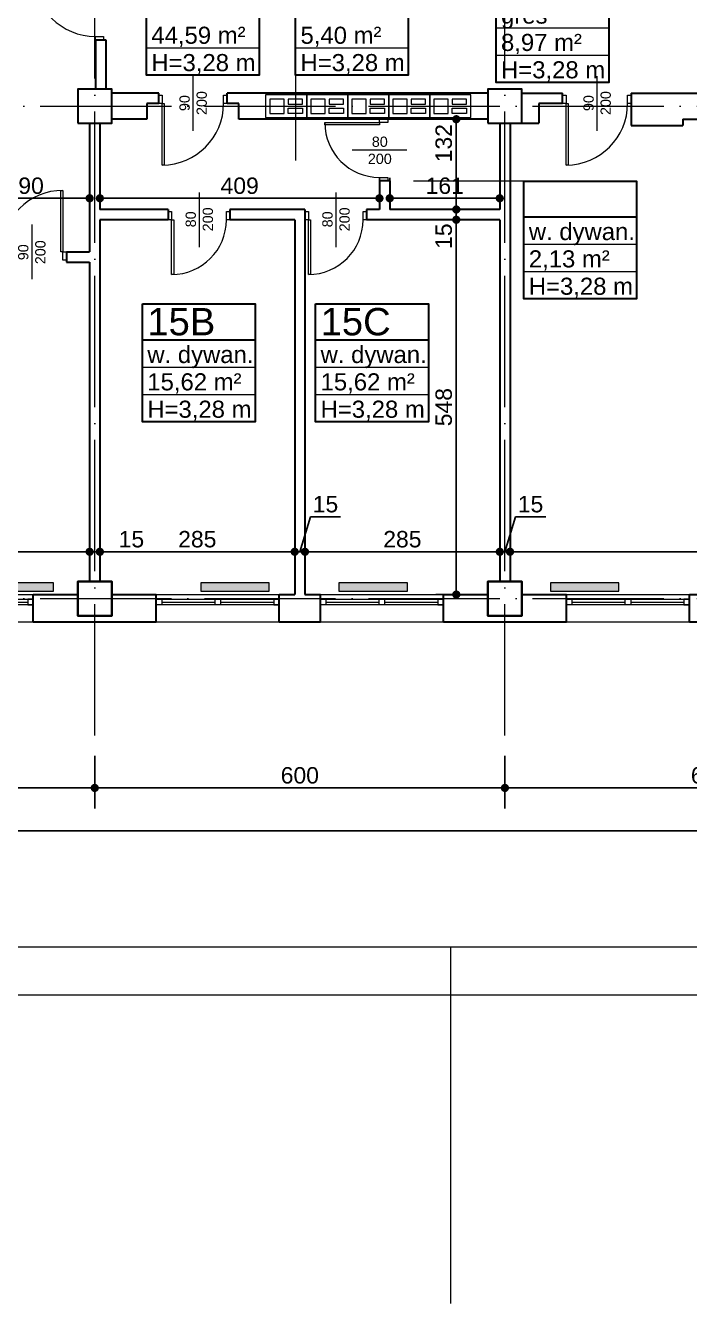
# Model space of a CAD drawing. Header units: millimetres. Extents: x 54 to 8480, y -22812 to 17434.
# Drawn here: x 2131 to 3103, y -13812 to -11943 of the extents above; entities that cross this region are included whole.
import ezdxf

# ---------------------------------------------------------------- set-up
doc = ezdxf.new("R2010")
doc.units = ezdxf.units.MM
doc.linetypes.add('ACAD_ISO04W100', pattern=[30, 24, -3, 0, -3])
doc.layers.add('grzejniki', color=104, linetype='Continuous')
doc.layers.add('TABELKI PO UWAGACH', color=5, linetype='Continuous')
for name, color, linetype, lineweight in [('osie', 132, 'ACAD_ISO04W100', 0), ('PLATFORMA', 7, 'Continuous', 0), ('STOLARKA', 97, 'Continuous', 0), ('tabelki', 151, 'Continuous', 0), ('wymiary', 150, 'Continuous', 0)]:
    doc.layers.add(name, color=color, linetype=linetype, lineweight=lineweight)
doc.styles.get("Standard").update_dxf_attribs({"font": 'arial.ttf'})
doc.dimstyles.new('ISO-25', dxfattribs={"dimtxt": 24, "dimasz": 12, "dimexe": 30, "dimexo": 30, "dimgap": 6, "dimtad": 1, "dimdec": 0, "dimtxsty": 'Standard', "dimblk": 'DOT', "dimcen": 2.5, "dimadec": 0, "dimazin": 0, "dimtfac": 1, "dimtdec": 0, "dimtmove": 0, "dimatfit": 3, "dimldrblk": 'DOT', "dimfxl": 1, "dimarcsym": 0})

# ---------------------------------------------------------------- blocks, each defined once
blk = doc.blocks.new('A$C13771EA7')
at = {"color": 132, "linetype": 'ACAD_ISO04W100', "lineweight": 0, "ltscale": 8}
for p, q in [((631, -2874), (631, 166)), ((1231, -2874), (1231, 166)), ((-169, -1954), (4311, -1954)), ((-169, -2674), (4311, -2674))]:
    blk.add_line(p, q, dxfattribs=at)
blk = doc.blocks.new('A$C2E9546C1')
at = {"layer": 'STOLARKA', "color": 7, "lineweight": 0}
for p, q in [((0, 0), (180, 0)), ((8, -29), (86, -29)), ((94, -29), (172, -29)), ((0, -40), (180, -40))]:
    blk.add_line(p, q, dxfattribs=at)
for points in [[(0, -33), (180, -33), (180, -25), (0, -25)], [(0, -33), (8, -33), (8, -25), (0, -25)], [(86, -33), (94, -33), (94, -25), (86, -25)], [(180, -33), (172, -33), (172, -25), (180, -25)]]:
    blk.add_lwpolyline(points, close=True, dxfattribs=at)
blk = doc.blocks.new('A$C1D836454')
at = {"color": 82, "lineweight": 0}
for points in [[(0, -16.5), (60, -16.5), (60, 16.5), (0, 16.5)], [(6, -10.5), (27, -10.5), (27, 10.5), (6, 10.5)], [(33, 3), (54, 3), (54, 10.5), (33, 10.5)], [(33, -3), (54, -3), (54, -10.5), (33, -10.5)]]:
    blk.add_lwpolyline(points, close=True, dxfattribs=at)
blk = doc.blocks.new('_Dot')
at = {"color": 0, "linetype": 'ByBlock', "lineweight": -2}
blk.add_line((-0.5, 0), (-1, 0), dxfattribs=at)
at = {"color": 0, "linetype": 'ByBlock', "lineweight": 0, "const_width": 0.5}
blk.add_lwpolyline([(-0.25, 0, 1), (0.25, 0, 1)], format="xyb", close=True, dxfattribs=at)
blk = doc.blocks.new('*D186')
at = {"layer": 'Defpoints', "color": 0, "linetype": 'Continuous', "lineweight": 0}
for p in [(1632.6, -12981.3), (2232.6, -12981.3), (2232.6, -13058.1)]:
    blk.add_point(p, dxfattribs=at)
at = {"layer": 'wymiary', "color": 0, "linetype": 'Continuous', "lineweight": -2}
for p, q in [((1632.6, -13011.3), (1632.6, -13088.1)), ((2232.6, -13011.3), (2232.6, -13088.1)), ((1644.6, -13058.1), (2220.6, -13058.1))]:
    blk.add_line(p, q, dxfattribs=at)
at = {"layer": 'wymiary', "color": 0, "linetype": 'Continuous', "lineweight": -2, "xscale": 12, "yscale": 12, "zscale": 12, "rotation": 180}
blk.add_blockref('_Dot', (1632.6, -13058.1), dxfattribs=at)
at = {"layer": 'wymiary', "color": 0, "linetype": 'Continuous', "lineweight": -2, "xscale": 12, "yscale": 12, "zscale": 12}
blk.add_blockref('_Dot', (2232.6, -13058.1), dxfattribs=at)
at = {"layer": 'wymiary', "color": 0, "linetype": 'Continuous', "lineweight": 0, "insert": (1932.6, -13039.8), "char_height": 24, "attachment_point": 5}
blk.add_mtext('600', dxfattribs=at)
blk = doc.blocks.new('*D187')
at = {"layer": 'Defpoints', "color": 0, "linetype": 'Continuous', "lineweight": 0}
for p in [(2232.6, -12981.3), (2832.6, -12981.3), (2832.6, -13058.1)]:
    blk.add_point(p, dxfattribs=at)
at = {"layer": 'wymiary', "color": 0, "linetype": 'Continuous', "lineweight": -2}
for p, q in [((2232.6, -13011.3), (2232.6, -13088.1)), ((2832.6, -13011.3), (2832.6, -13088.1)), ((2244.6, -13058.1), (2820.6, -13058.1))]:
    blk.add_line(p, q, dxfattribs=at)
at = {"layer": 'wymiary', "color": 0, "linetype": 'Continuous', "lineweight": -2, "xscale": 12, "yscale": 12, "zscale": 12, "rotation": 180}
blk.add_blockref('_Dot', (2232.6, -13058.1), dxfattribs=at)
at = {"layer": 'wymiary', "color": 0, "linetype": 'Continuous', "lineweight": -2, "xscale": 12, "yscale": 12, "zscale": 12}
blk.add_blockref('_Dot', (2832.6, -13058.1), dxfattribs=at)
at = {"layer": 'wymiary', "color": 0, "linetype": 'Continuous', "lineweight": 0, "insert": (2532.6, -13039.8), "char_height": 24, "attachment_point": 5}
blk.add_mtext('600', dxfattribs=at)
blk = doc.blocks.new('*D188')
at = {"layer": 'Defpoints', "color": 0, "linetype": 'Continuous', "lineweight": 0}
for p in [(2832.6, -12981.3), (3432.6, -12981.3), (3432.6, -13058.1)]:
    blk.add_point(p, dxfattribs=at)
at = {"layer": 'wymiary', "color": 0, "linetype": 'Continuous', "lineweight": -2}
for p, q in [((2832.6, -13011.3), (2832.6, -13088.1)), ((3432.6, -13011.3), (3432.6, -13088.1)), ((2844.6, -13058.1), (3420.6, -13058.1))]:
    blk.add_line(p, q, dxfattribs=at)
at = {"layer": 'wymiary', "color": 0, "linetype": 'Continuous', "lineweight": -2, "xscale": 12, "yscale": 12, "zscale": 12, "rotation": 180}
blk.add_blockref('_Dot', (2832.6, -13058.1), dxfattribs=at)
at = {"layer": 'wymiary', "color": 0, "linetype": 'Continuous', "lineweight": -2, "xscale": 12, "yscale": 12, "zscale": 12}
blk.add_blockref('_Dot', (3432.6, -13058.1), dxfattribs=at)
at = {"layer": 'wymiary', "color": 0, "linetype": 'Continuous', "lineweight": 0, "insert": (3132.6, -13039.8), "char_height": 24, "attachment_point": 5}
blk.add_mtext('600', dxfattribs=at)
blk = doc.blocks.new('*D193')
at = {"layer": 'Defpoints', "color": 0, "linetype": 'Continuous', "lineweight": 0}
for p in [(1601.6, -12815.3), (5743.6, -12815.3), (5743.6, -13121)]:
    blk.add_point(p, dxfattribs=at)
at = {"layer": 'wymiary', "color": 0, "linetype": 'Continuous', "lineweight": -2}
for p, q in [((1601.6, -12845.3), (1601.6, -13151)), ((5743.6, -12845.3), (5743.6, -13151)), ((1613.6, -13121), (5731.6, -13121))]:
    blk.add_line(p, q, dxfattribs=at)
at = {"layer": 'wymiary', "color": 0, "linetype": 'Continuous', "lineweight": -2, "xscale": 12, "yscale": 12, "zscale": 12, "rotation": 180}
blk.add_blockref('_Dot', (1601.6, -13121), dxfattribs=at)
at = {"layer": 'wymiary', "color": 0, "linetype": 'Continuous', "lineweight": -2, "xscale": 12, "yscale": 12, "zscale": 12}
blk.add_blockref('_Dot', (5743.6, -13121), dxfattribs=at)
at = {"layer": 'wymiary', "color": 0, "linetype": 'Continuous', "lineweight": 0, "insert": (3672.6, -13102.9), "char_height": 24, "attachment_point": 5}
blk.add_mtext('4142', dxfattribs=at)
blk = doc.blocks.new('*D427')
at = {"layer": 'Defpoints', "color": 0, "linetype": 'Continuous', "lineweight": 0}
for p in [(2225.1, -12712.8), (1641.6, -12756.3), (2225.1, -12756.3)]:
    blk.add_point(p, dxfattribs=at)
at = {"layer": 'wymiary', "color": 0, "linetype": 'Continuous', "lineweight": -2}
for p, q in [((1641.6, -12726.3), (1641.6, -12682.8)), ((2225.1, -12726.3), (2225.1, -12682.8)), ((1653.6, -12712.8), (2213.1, -12712.8))]:
    blk.add_line(p, q, dxfattribs=at)
at = {"layer": 'wymiary', "color": 0, "linetype": 'Continuous', "lineweight": -2, "xscale": 12, "yscale": 12, "zscale": 12, "rotation": 180}
blk.add_blockref('_Dot', (1641.6, -12712.8), dxfattribs=at)
at = {"layer": 'wymiary', "color": 0, "linetype": 'Continuous', "lineweight": -2, "xscale": 12, "yscale": 12, "zscale": 12}
blk.add_blockref('_Dot', (2225.1, -12712.8), dxfattribs=at)
at = {"layer": 'wymiary', "color": 0, "linetype": 'Continuous', "lineweight": 0, "insert": (1933.3, -12694.5), "char_height": 24, "attachment_point": 5}
blk.add_mtext('584', dxfattribs=at)
blk = doc.blocks.new('*D469')
at = {"layer": 'Defpoints', "color": 0, "linetype": 'Continuous', "lineweight": 0}
for p in [(2240.1, -12712.8), (2225.1, -12756.3), (2240.1, -12756.3)]:
    blk.add_point(p, dxfattribs=at)
at = {"layer": 'wymiary', "color": 0, "linetype": 'Continuous', "lineweight": -2}
for p, q in [((2225.1, -12726.3), (2225.1, -12682.8)), ((2240.1, -12726.3), (2240.1, -12682.8)), ((2213.1, -12712.8), (2201.1, -12712.8)), ((2225.1, -12712.8), (2240.1, -12712.8)), ((2252.1, -12712.8), (2308.4, -12712.8))]:
    blk.add_line(p, q, dxfattribs=at)
at = {"layer": 'wymiary', "color": 0, "linetype": 'Continuous', "lineweight": -2, "xscale": 12, "yscale": 12, "zscale": 12}
blk.add_blockref('_Dot', (2225.1, -12712.8), dxfattribs=at)
at = {"layer": 'wymiary', "color": 0, "linetype": 'Continuous', "lineweight": -2, "xscale": 12, "yscale": 12, "zscale": 12, "rotation": 180}
blk.add_blockref('_Dot', (2240.1, -12712.8), dxfattribs=at)
at = {"layer": 'wymiary', "color": 0, "linetype": 'Continuous', "lineweight": 0, "insert": (2286.2, -12694.5), "char_height": 24, "attachment_point": 5}
blk.add_mtext('15', dxfattribs=at)
blk = doc.blocks.new('*D470')
at = {"layer": 'Defpoints', "color": 0, "linetype": 'Continuous', "lineweight": 0}
for p in [(2525.1, -12712.8), (2240.1, -12756.3), (2525.1, -12775.3)]:
    blk.add_point(p, dxfattribs=at)
at = {"layer": 'wymiary', "color": 0, "linetype": 'Continuous', "lineweight": -2}
for p, q in [((2240.1, -12726.3), (2240.1, -12682.8)), ((2525.1, -12745.3), (2525.1, -12682.8)), ((2252.1, -12712.8), (2513.1, -12712.8))]:
    blk.add_line(p, q, dxfattribs=at)
at = {"layer": 'wymiary', "color": 0, "linetype": 'Continuous', "lineweight": -2, "xscale": 12, "yscale": 12, "zscale": 12, "rotation": 180}
blk.add_blockref('_Dot', (2240.1, -12712.8), dxfattribs=at)
at = {"layer": 'wymiary', "color": 0, "linetype": 'Continuous', "lineweight": -2, "xscale": 12, "yscale": 12, "zscale": 12}
blk.add_blockref('_Dot', (2525.1, -12712.8), dxfattribs=at)
at = {"layer": 'wymiary', "color": 0, "linetype": 'Continuous', "lineweight": 0, "insert": (2382.6, -12694.5), "char_height": 24, "attachment_point": 5}
blk.add_mtext('285', dxfattribs=at)
blk = doc.blocks.new('*D471')
at = {"layer": 'Defpoints', "color": 0, "linetype": 'Continuous', "lineweight": 0}
for p in [(2540.1, -12712.8), (2525.1, -12775.3), (2540.1, -12775.3)]:
    blk.add_point(p, dxfattribs=at)
at = {"layer": 'wymiary', "color": 0, "linetype": 'Continuous', "lineweight": -2}
for p, q in [((2532.6, -12712.8), (2548, -12661.5)), ((2548, -12661.5), (2592.3, -12661.5)), ((2525.1, -12745.3), (2525.1, -12682.8)), ((2540.1, -12745.3), (2540.1, -12682.8)), ((2513.1, -12712.8), (2501.1, -12712.8)), ((2525.1, -12712.8), (2540.1, -12712.8)), ((2525.1, -12712.8), (2540.1, -12712.8)), ((2552.1, -12712.8), (2564.1, -12712.8))]:
    blk.add_line(p, q, dxfattribs=at)
at = {"layer": 'wymiary', "color": 0, "linetype": 'Continuous', "lineweight": -2, "xscale": 12, "yscale": 12, "zscale": 12}
blk.add_blockref('_Dot', (2525.1, -12712.8), dxfattribs=at)
at = {"layer": 'wymiary', "color": 0, "linetype": 'Continuous', "lineweight": -2, "xscale": 12, "yscale": 12, "zscale": 12, "rotation": 180}
blk.add_blockref('_Dot', (2540.1, -12712.8), dxfattribs=at)
at = {"layer": 'wymiary', "color": 0, "linetype": 'Continuous', "lineweight": 0, "insert": (2570.1, -12643.3), "char_height": 24, "attachment_point": 5}
blk.add_mtext('15', dxfattribs=at)
blk = doc.blocks.new('*D472')
at = {"layer": 'Defpoints', "color": 0, "linetype": 'Continuous', "lineweight": 0}
for p in [(2825.1, -12712.8), (2825.1, -12756.3), (2540.1, -12775.3)]:
    blk.add_point(p, dxfattribs=at)
at = {"layer": 'wymiary', "color": 0, "linetype": 'Continuous', "lineweight": -2}
for p, q in [((2540.1, -12745.3), (2540.1, -12682.8)), ((2825.1, -12726.3), (2825.1, -12682.8)), ((2552.1, -12712.8), (2813.1, -12712.8))]:
    blk.add_line(p, q, dxfattribs=at)
at = {"layer": 'wymiary', "color": 0, "linetype": 'Continuous', "lineweight": -2, "xscale": 12, "yscale": 12, "zscale": 12, "rotation": 180}
blk.add_blockref('_Dot', (2540.1, -12712.8), dxfattribs=at)
at = {"layer": 'wymiary', "color": 0, "linetype": 'Continuous', "lineweight": -2, "xscale": 12, "yscale": 12, "zscale": 12}
blk.add_blockref('_Dot', (2825.1, -12712.8), dxfattribs=at)
at = {"layer": 'wymiary', "color": 0, "linetype": 'Continuous', "lineweight": 0, "insert": (2682.6, -12694.5), "char_height": 24, "attachment_point": 5}
blk.add_mtext('285', dxfattribs=at)
blk = doc.blocks.new('*D473')
at = {"layer": 'Defpoints', "color": 0, "linetype": 'Continuous', "lineweight": 0}
for p in [(2840.1, -12712.8), (2825.1, -12756.3), (2840.1, -12756.3)]:
    blk.add_point(p, dxfattribs=at)
at = {"layer": 'wymiary', "color": 0, "linetype": 'Continuous', "lineweight": -2}
for p, q in [((2832.6, -12712.8), (2848, -12661.5)), ((2848, -12661.5), (2892.3, -12661.5)), ((2825.1, -12726.3), (2825.1, -12682.8)), ((2840.1, -12726.3), (2840.1, -12682.8)), ((2813.1, -12712.8), (2801.1, -12712.8)), ((2825.1, -12712.8), (2840.1, -12712.8)), ((2825.1, -12712.8), (2840.1, -12712.8)), ((2852.1, -12712.8), (2864.1, -12712.8))]:
    blk.add_line(p, q, dxfattribs=at)
at = {"layer": 'wymiary', "color": 0, "linetype": 'Continuous', "lineweight": -2, "xscale": 12, "yscale": 12, "zscale": 12}
blk.add_blockref('_Dot', (2825.1, -12712.8), dxfattribs=at)
at = {"layer": 'wymiary', "color": 0, "linetype": 'Continuous', "lineweight": -2, "xscale": 12, "yscale": 12, "zscale": 12, "rotation": 180}
blk.add_blockref('_Dot', (2840.1, -12712.8), dxfattribs=at)
at = {"layer": 'wymiary', "color": 0, "linetype": 'Continuous', "lineweight": 0, "insert": (2870.1, -12643.3), "char_height": 24, "attachment_point": 5}
blk.add_mtext('15', dxfattribs=at)
blk = doc.blocks.new('*D474')
at = {"layer": 'Defpoints', "color": 0, "linetype": 'Continuous', "lineweight": 0}
for p in [(4025.1, -12712.8), (2840.1, -12756.3), (4025.1, -12756.3)]:
    blk.add_point(p, dxfattribs=at)
at = {"layer": 'wymiary', "color": 0, "linetype": 'Continuous', "lineweight": -2}
for p, q in [((2840.1, -12726.3), (2840.1, -12682.8)), ((4025.1, -12726.3), (4025.1, -12682.8)), ((2852.1, -12712.8), (4013.1, -12712.8))]:
    blk.add_line(p, q, dxfattribs=at)
at = {"layer": 'wymiary', "color": 0, "linetype": 'Continuous', "lineweight": -2, "xscale": 12, "yscale": 12, "zscale": 12, "rotation": 180}
blk.add_blockref('_Dot', (2840.1, -12712.8), dxfattribs=at)
at = {"layer": 'wymiary', "color": 0, "linetype": 'Continuous', "lineweight": -2, "xscale": 12, "yscale": 12, "zscale": 12}
blk.add_blockref('_Dot', (4025.1, -12712.8), dxfattribs=at)
at = {"layer": 'wymiary', "color": 0, "linetype": 'Continuous', "lineweight": 0, "insert": (3432.6, -12694.5), "char_height": 24, "attachment_point": 5}
blk.add_mtext('1185', dxfattribs=at)
blk = doc.blocks.new('*D651')
at = {"layer": 'Defpoints', "color": 0, "linetype": 'Continuous', "lineweight": 0}
for p in [(2761.5, -12227.3), (2775.1, -12227.3), (2775.1, -12775.3)]:
    blk.add_point(p, dxfattribs=at)
at = {"layer": 'wymiary', "color": 0, "linetype": 'Continuous', "lineweight": -2}
for p, q in [((2745.1, -12227.3), (2731.5, -12227.3)), ((2761.5, -12763.3), (2761.5, -12239.3)), ((2745.1, -12775.3), (2731.5, -12775.3))]:
    blk.add_line(p, q, dxfattribs=at)
at = {"layer": 'wymiary', "color": 0, "linetype": 'Continuous', "lineweight": -2, "xscale": 12, "yscale": 12, "zscale": 12}
for p, rotation in [((2761.5, -12227.3), 90), ((2761.5, -12775.3), 270)]:
    blk.add_blockref('_Dot', p, dxfattribs=dict(at, rotation=rotation))
at = {"layer": 'wymiary', "color": 0, "linetype": 'Continuous', "lineweight": 0, "insert": (2743.2, -12501.3), "char_height": 24, "attachment_point": 5, "rotation": 90}
blk.add_mtext('548', dxfattribs=at)
blk = doc.blocks.new('*D652')
at = {"layer": 'Defpoints', "color": 0, "linetype": 'Continuous', "lineweight": 0}
for p in [(2761.5, -12212.3), (2761.5, -12212.3), (2775.1, -12227.3)]:
    blk.add_point(p, dxfattribs=at)
at = {"layer": 'wymiary', "color": 0, "linetype": 'Continuous', "lineweight": -2}
for p, q in [((2761.5, -12200.3), (2761.5, -12188.3)), ((2761.5, -12227.3), (2761.5, -12212.3)), ((2745.1, -12227.3), (2731.5, -12227.3)), ((2761.5, -12239.3), (2761.5, -12251.3))]:
    blk.add_line(p, q, dxfattribs=at)
at = {"layer": 'wymiary', "color": 0, "linetype": 'Continuous', "lineweight": -2, "xscale": 12, "yscale": 12, "zscale": 12}
for p, rotation in [((2761.5, -12212.3), 270), ((2761.5, -12227.3), 90)]:
    blk.add_blockref('_Dot', p, dxfattribs=dict(at, rotation=rotation))
at = {"layer": 'wymiary', "color": 0, "linetype": 'Continuous', "lineweight": 0, "insert": (2743.2, -12251.3), "char_height": 24, "attachment_point": 5, "rotation": 90}
blk.add_mtext('15', dxfattribs=at)
blk = doc.blocks.new('*D653')
at = {"layer": 'Defpoints', "color": 0, "linetype": 'Continuous', "lineweight": 0}
for p in [(2761.5, -12080.3), (2761.5, -12080.3), (2761.5, -12212.3)]:
    blk.add_point(p, dxfattribs=at)
at = {"layer": 'wymiary', "color": 0, "linetype": 'Continuous', "lineweight": -2}
blk.add_line((2761.5, -12200.3), (2761.5, -12092.3), dxfattribs=at)
at = {"layer": 'wymiary', "color": 0, "linetype": 'Continuous', "lineweight": -2, "xscale": 12, "yscale": 12, "zscale": 12}
for p, rotation in [((2761.5, -12080.3), 90), ((2761.5, -12212.3), 270)]:
    blk.add_blockref('_Dot', p, dxfattribs=dict(at, rotation=rotation))
at = {"layer": 'wymiary', "color": 0, "linetype": 'Continuous', "lineweight": 0, "insert": (2743.2, -12115.3), "char_height": 24, "attachment_point": 5, "rotation": 90}
blk.add_mtext('132', dxfattribs=at)
blk = doc.blocks.new('A$C508466D2')
at = {"layer": 'grzejniki', "linetype": 'Continuous', "lineweight": 0}
blk.add_hatch(color=256, dxfattribs=at).paths.add_polyline_path([(-50, -12), (50, -12), (50, 0), (-50, 0)])
blk.add_lwpolyline([(-50, -12), (50, -12), (50, 0), (-50, 0)], close=True, dxfattribs=at)
blk = doc.blocks.new('*D781')
at = {"layer": 'Defpoints', "color": 0, "linetype": 'Continuous', "lineweight": 0}
for p in [(2664.1, -12195.9), (2664.1, -12212.3), (2825.1, -12212.3)]:
    blk.add_point(p, dxfattribs=at)
at = {"layer": 'wymiary', "color": 0, "linetype": 'Continuous', "lineweight": -2}
for p, q in [((2664.1, -12182.3), (2664.1, -12165.9)), ((2825.1, -12182.3), (2825.1, -12165.9)), ((2813.1, -12195.9), (2676.1, -12195.9))]:
    blk.add_line(p, q, dxfattribs=at)
at = {"layer": 'wymiary', "color": 0, "linetype": 'Continuous', "lineweight": -2, "xscale": 12, "yscale": 12, "zscale": 12, "rotation": 180}
blk.add_blockref('_Dot', (2664.1, -12195.9), dxfattribs=at)
at = {"layer": 'wymiary', "color": 0, "linetype": 'Continuous', "lineweight": -2, "xscale": 12, "yscale": 12, "zscale": 12}
blk.add_blockref('_Dot', (2825.1, -12195.9), dxfattribs=at)
at = {"layer": 'wymiary', "color": 0, "linetype": 'Continuous', "lineweight": 0, "insert": (2744.6, -12177.7), "char_height": 24, "attachment_point": 5}
blk.add_mtext('161', dxfattribs=at)
blk = doc.blocks.new('*D782')
at = {"layer": 'Defpoints', "color": 0, "linetype": 'Continuous', "lineweight": 0}
for p in [(2240.1, -12195.9), (2240.1, -12212.3), (2649.1, -12212.3)]:
    blk.add_point(p, dxfattribs=at)
at = {"layer": 'wymiary', "color": 0, "linetype": 'Continuous', "lineweight": -2}
for p, q in [((2240.1, -12182.3), (2240.1, -12165.9)), ((2649.1, -12182.3), (2649.1, -12165.9)), ((2637.1, -12195.9), (2252.1, -12195.9))]:
    blk.add_line(p, q, dxfattribs=at)
at = {"layer": 'wymiary', "color": 0, "linetype": 'Continuous', "lineweight": -2, "xscale": 12, "yscale": 12, "zscale": 12, "rotation": 180}
blk.add_blockref('_Dot', (2240.1, -12195.9), dxfattribs=at)
at = {"layer": 'wymiary', "color": 0, "linetype": 'Continuous', "lineweight": -2, "xscale": 12, "yscale": 12, "zscale": 12}
blk.add_blockref('_Dot', (2649.1, -12195.9), dxfattribs=at)
at = {"layer": 'wymiary', "color": 0, "linetype": 'Continuous', "lineweight": 0, "insert": (2444.6, -12177.7), "char_height": 24, "attachment_point": 5}
blk.add_mtext('409', dxfattribs=at)
blk = doc.blocks.new('*D783')
at = {"layer": 'Defpoints', "color": 0, "linetype": 'Continuous', "lineweight": 0}
for p in [(2225.1, -12195.9), (2035.1, -12274.3), (2225.1, -12274.3)]:
    blk.add_point(p, dxfattribs=at)
at = {"layer": 'wymiary', "color": 0, "linetype": 'Continuous', "lineweight": -2}
for p, q in [((2035.1, -12244.3), (2035.1, -12165.9)), ((2225.1, -12244.3), (2225.1, -12165.9)), ((2047.1, -12195.9), (2213.1, -12195.9))]:
    blk.add_line(p, q, dxfattribs=at)
at = {"layer": 'wymiary', "color": 0, "linetype": 'Continuous', "lineweight": -2, "xscale": 12, "yscale": 12, "zscale": 12, "rotation": 180}
blk.add_blockref('_Dot', (2035.1, -12195.9), dxfattribs=at)
at = {"layer": 'wymiary', "color": 0, "linetype": 'Continuous', "lineweight": -2, "xscale": 12, "yscale": 12, "zscale": 12}
blk.add_blockref('_Dot', (2225.1, -12195.9), dxfattribs=at)
at = {"layer": 'wymiary', "color": 0, "linetype": 'Continuous', "lineweight": 0, "insert": (2130.1, -12177.7), "char_height": 24, "attachment_point": 5}
blk.add_mtext('190', dxfattribs=at)

msp = doc.modelspace()

# ---------------------------------------------------------------- linework, layer by layer
at = {"lineweight": 30}
for p, q in [((2233.6, -11964.3), (2233.6, -12036.3)), ((2233.6, -11964.3), (2248.6, -11964.3)), ((2248.6, -11964.3), (2248.6, -12036.3)), ((2326.1, -12042.3), (2257.6, -12042.3)), ((2807.6, -12042.3), (2426.1, -12042.3)), ((2857.6, -12042.3), (2917.1, -12042.3)), ((3017.1, -12042.3), (3407.6, -12042.3)), ((3017.1, -12042.3), (3017.1, -12089.3)), ((2308.6, -12057.3), (2308.6, -12080.3)), ((2326.1, -12057.3), (2308.6, -12057.3)), ((2443.6, -12057.3), (2426.1, -12057.3)), ((2443.6, -12080.3), (2443.6, -12057.3)), ((2882.1, -12057.3), (2882.1, -12086.3)), ((2917.1, -12057.3), (2882.1, -12057.3)), ((2225.1, -12086.3), (2225.1, -12274.3)), ((2240.1, -12086.3), (2240.1, -12212.3)), ((2308.6, -12080.3), (2257.6, -12080.3)), ((2807.6, -12080.3), (2443.6, -12080.3)), ((2825.1, -12086.3), (2825.1, -12212.3)), ((2840.1, -12086.3), (2840.1, -12756.3)), ((2857.6, -12086.3), (2882.1, -12086.3)), ((3017.1, -12089.3), (3093.1, -12089.3)), ((3093.1, -12080.3), (3407.6, -12080.3)), ((3093.1, -12080.3), (3093.1, -12089.3)), ((2664.1, -12170.3), (2649.1, -12170.3)), ((2649.1, -12170.3), (2649.1, -12212.3)), ((2664.1, -12170.3), (2664.1, -12212.3)), ((2340.1, -12212.3), (2240.1, -12212.3)), ((2340.1, -12212.3), (2340.1, -12227.3)), ((2430.1, -12212.3), (2430.1, -12227.3)), ((2540.1, -12212.3), (2430.1, -12212.3)), ((2540.1, -12212.3), (2540.1, -12775.3)), ((2649.1, -12212.3), (2630.1, -12212.3)), ((2630.1, -12212.3), (2630.1, -12227.3)), ((2825.1, -12212.3), (2664.1, -12212.3)), ((2240.1, -12227.3), (2240.1, -12756.3)), ((2340.1, -12227.3), (2240.1, -12227.3)), ((2525.1, -12227.3), (2430.1, -12227.3)), ((2525.1, -12227.3), (2525.1, -12775.3)), ((2825.1, -12227.3), (2630.1, -12227.3)), ((2825.1, -12227.3), (2825.1, -12756.3)), ((2191.1, -12274.3), (2191.1, -12289.3)), ((2191.1, -12274.3), (2225.1, -12274.3)), ((2191.1, -12289.3), (2225.1, -12289.3)), ((2225.1, -12289.3), (2225.1, -12756.3)), ((2142.6, -12775.3), (2207.6, -12775.3)), ((2257.6, -12775.3), (2322.6, -12775.3)), ((2502.6, -12775.3), (2525.1, -12775.3)), ((2540.1, -12775.3), (2562.6, -12775.3)), ((2742.6, -12775.3), (2807.6, -12775.3)), ((2857.6, -12775.3), (2922.6, -12775.3)), ((3102.6, -12775.3), (3162.6, -12775.3)), ((2142.6, -12815.3), (2322.6, -12815.3)), ((2502.6, -12815.3), (2562.6, -12815.3)), ((2742.6, -12815.3), (2922.6, -12815.3)), ((3102.6, -12815.3), (3162.6, -12815.3))]:
    msp.add_line(p, q, dxfattribs=at)
at = {"color": 7, "lineweight": 30}
for p, q in [((2326.1, -12057.3), (2326.1, -12042.3)), ((2426.1, -12057.3), (2426.1, -12042.3)), ((2917.1, -12057.3), (2917.1, -12042.3)), ((2142.6, -12815.3), (2142.6, -12775.3)), ((2322.6, -12815.3), (2322.6, -12775.3)), ((2502.6, -12815.3), (2502.6, -12775.3)), ((2562.6, -12815.3), (2562.6, -12775.3)), ((2742.6, -12815.3), (2742.6, -12775.3)), ((2922.6, -12815.3), (2922.6, -12775.3)), ((3102.6, -12815.3), (3102.6, -12775.3))]:
    msp.add_line(p, q, dxfattribs=at)
at = {"lineweight": 30}
for points in [[(2207.6, -12086.3), (2257.6, -12086.3), (2257.6, -12036.3), (2207.6, -12036.3)], [(2807.6, -12086.3), (2857.6, -12086.3), (2857.6, -12036.3), (2807.6, -12036.3)], [(2207.6, -12806.3), (2257.6, -12806.3), (2257.6, -12756.3), (2207.6, -12756.3)], [(2207.6, -12756.3), (2257.6, -12756.3), (2257.6, -12806.3), (2207.6, -12806.3)], [(2807.6, -12806.3), (2857.6, -12806.3), (2857.6, -12756.3), (2807.6, -12756.3)], [(2807.6, -12756.3), (2857.6, -12756.3), (2857.6, -12806.3), (2807.6, -12806.3)]]:
    msp.add_lwpolyline(points, close=True, dxfattribs=at)
at = {"layer": 'PLATFORMA', "color": 7, "lineweight": 0}
msp.add_line((2752.8, -13290.5), (2752.8, -13811.9), dxfattribs=at)
for points in [[(917.8, -13360.5), (7011.6, -13360.5), (7011.6, -9625.5), (917.8, -9625.5)], [(1301.6, -13290.5), (6941.6, -13290.5), (6941.6, -9695.5), (1301.6, -9695.5)]]:
    msp.add_lwpolyline(points, close=True, dxfattribs=at)
at = {"layer": 'STOLARKA', "lineweight": 0}
for p, q in [((2376.1, -12017.3), (2376.1, -12097.3)), ((2967.1, -12017.3), (2967.1, -12097.3)), ((2689.1, -12125.3), (2609.1, -12125.3)), ((2385.1, -12187.3), (2385.1, -12267.3)), ((2585.1, -12187.3), (2585.1, -12267.3)), ((2141.1, -12314.3), (2141.1, -12234.3))]:
    msp.add_line(p, q, dxfattribs=at)
for points in [[(2245.6, -11959.3), (2245.6, -11964.3), (2233.6, -11964.3), (2233.6, -11959.3)], [(2326.1, -12045.3), (2331.1, -12045.3), (2331.1, -12057.3), (2326.1, -12057.3)], [(2421.1, -12045.3), (2426.1, -12045.3), (2426.1, -12057.3), (2421.1, -12057.3)], [(2917.1, -12045.3), (2922.1, -12045.3), (2922.1, -12057.3), (2917.1, -12057.3)], [(3012.1, -12045.3), (3017.1, -12045.3), (3017.1, -12057.3), (3012.1, -12057.3)], [(2331.1, -12057.3), (2334.1, -12057.3), (2334.1, -12147.3), (2331.1, -12147.3)], [(2922.1, -12057.3), (2925.1, -12057.3), (2925.1, -12147.3), (2922.1, -12147.3)], [(2649.1, -12085.3), (2649.1, -12088.3), (2569.1, -12088.3), (2569.1, -12085.3)], [(2661.1, -12080.3), (2661.1, -12085.3), (2649.1, -12085.3), (2649.1, -12080.3)], [(2661.1, -12165.3), (2661.1, -12170.3), (2649.1, -12170.3), (2649.1, -12165.3)], [(2186.1, -12274.3), (2183.1, -12274.3), (2183.1, -12184.3), (2186.1, -12184.3)], [(2340.1, -12215.3), (2345.1, -12215.3), (2345.1, -12227.3), (2340.1, -12227.3)], [(2425.1, -12215.3), (2430.1, -12215.3), (2430.1, -12227.3), (2425.1, -12227.3)], [(2540.1, -12215.3), (2545.1, -12215.3), (2545.1, -12227.3), (2540.1, -12227.3)], [(2625.1, -12215.3), (2630.1, -12215.3), (2630.1, -12227.3), (2625.1, -12227.3)], [(2345.1, -12227.3), (2348.1, -12227.3), (2348.1, -12307.3), (2345.1, -12307.3)], [(2545.1, -12227.3), (2548.1, -12227.3), (2548.1, -12307.3), (2545.1, -12307.3)], [(2191.1, -12286.3), (2186.1, -12286.3), (2186.1, -12274.3), (2191.1, -12274.3)]]:
    msp.add_lwpolyline(points, close=True, dxfattribs=at)
for centre, radius, start, end in [((2233.6, -11869.3), 90, 180, 270), ((2331.1, -12057.3), 90, 270, 0), ((2922.1, -12057.3), 90, 270, 0), ((2649.1, -12085.3), 80, 180, 270), ((2186.1, -12274.3), 90, 90, 180), ((2345.1, -12227.3), 80, 270, 0), ((2545.1, -12227.3), 80, 270, 0)]:
    msp.add_arc(centre, radius, start, end, dxfattribs=at)
at = {"layer": 'TABELKI PO UWAGACH', "color": 30, "linetype": 'Continuous', "lineweight": 0}
for p, q in [((2819.6, -11946.5), (2984.5, -11946.5)), ((2308.2, -11976.1), (2473.1, -11976.1)), ((2526.4, -11976.1), (2691.3, -11976.1)), ((2819.6, -11986.5), (2984.5, -11986.5)), ((2526.4, -12016.1), (2526.4, -12140.5)), ((2860.3, -12170.7), (2698.8, -12170.7)), ((2860.3, -12263.1), (3025.2, -12263.1)), ((2860.3, -12303.1), (3025.2, -12303.1)), ((2302.3, -12442.8), (2467.1, -12442.8)), ((2555.7, -12442.8), (2720.6, -12442.8)), ((2302.3, -12482.8), (2467.1, -12482.8)), ((2555.7, -12482.8), (2720.6, -12482.8))]:
    msp.add_line(p, q, dxfattribs=at)
at = {"layer": 'TABELKI PO UWAGACH', "color": 30, "linetype": 'Continuous', "lineweight": 30}
for p, q in [((2860.3, -12223.1), (3025.2, -12223.1)), ((2302.3, -12402.8), (2467.1, -12402.8)), ((2555.7, -12402.8), (2720.6, -12402.8))]:
    msp.add_line(p, q, dxfattribs=at)
for points in [[(2308.2, -11843.7), (2473.1, -11843.7), (2473.1, -12016.1), (2308.2, -12016.1)], [(2526.4, -11843.7), (2691.3, -11843.7), (2691.3, -12016.1), (2526.4, -12016.1)], [(2819.6, -11854.2), (2984.5, -11854.2), (2984.5, -12026.5), (2819.6, -12026.5)], [(2860.3, -12170.7), (3025.2, -12170.7), (3025.2, -12343.1), (2860.3, -12343.1)], [(2302.3, -12350.4), (2467.1, -12350.4), (2467.1, -12522.8), (2302.3, -12522.8)], [(2555.7, -12350.4), (2720.6, -12350.4), (2720.6, -12522.8), (2555.7, -12522.8)]]:
    msp.add_lwpolyline(points, close=True, dxfattribs=at)

# ---------------------------------------------------------------- block references
at = {"color": 7, "lineweight": 30}
for p in [(2482.6, -12061.3), (2542.6, -12061.3), (2602.6, -12061.3), (2662.6, -12061.3), (2722.6, -12061.3)]:
    msp.add_blockref('A$C1D836454', p, dxfattribs=at)
at = {"color": 7, "lineweight": 30, "xscale": -1, "rotation": 180}
for p in [(1962.6, -12815.3), (2322.6, -12815.3), (2562.6, -12815.3), (2922.6, -12815.3)]:
    msp.add_blockref('A$C2E9546C1', p, dxfattribs=at)
at = {"layer": 'grzejniki', "linetype": 'Continuous', "lineweight": 0}
for p in [(2122.4, -12758.3), (2437.6, -12758.3), (2639.9, -12758.3), (2949.3, -12758.3)]:
    msp.add_blockref('A$C508466D2', p, dxfattribs=at)
at = {"layer": 'osie', "lineweight": 30}
msp.add_blockref('A$C13771EA7', (1601.6, -10107.3), dxfattribs=at)

# ---------------------------------------------------------------- texts
at = {"layer": 'STOLARKA', "lineweight": 0, "char_height": 15, "width": 74.399, "rotation": 90}
for s, insert, attachment_point in [('\\pxqc;90\\P200', (2356.5, -12019.5), 3), ('\\pxqc;90\\P200', (2947.5, -12019.5), 3), ('\\pxqc;80\\P200', (2365.5, -12189.5), 3), ('\\pxqc;80\\P200', (2565.5, -12189.5), 3), ('\\pxqc;90\\P200', (2160.7, -12312), 7)]:
    msp.add_mtext(s, dxfattribs=dict(at, insert=insert, attachment_point=attachment_point))
at = {"layer": 'STOLARKA', "lineweight": 0, "insert": (2686.8, -12105.7), "char_height": 15, "width": 74.399, "attachment_point": 3}
msp.add_mtext('\\pxqc;80\\P200', dxfattribs=at)
at = {"layer": 'tabelki', "color": 5, "linetype": 'Continuous', "lineweight": 0, "attachment_point": 1}
for s, insert, char_height, width in [('\\pxql;gres', (2826.9, -11915.5), 25, 194.396), ('\\pxql;44,59 m²', (2315.4, -11945), 25, 160.906), ('\\pxql;5,40 m²', (2533.6, -11945), 25, 160.906), ('\\pxql;8,97 m²', (2826.9, -11955.5), 25, 160.906), ('\\pxql;H=3,28 m', (2315.4, -11985), 25, 182.523), ('\\pxql;H=3,28 m', (2533.6, -11985), 25, 182.523), ('\\pxql;H=3,28 m', (2826.9, -11995.5), 25, 182.523), ('\\pxql;w. dywan.', (2867.6, -12232), 25, 194.396), ('\\pxql;2,13 m²', (2867.6, -12272), 25, 160.906), ('\\pxql;H=3,28 m', (2867.6, -12312), 25, 182.523), ('\\pxql;15B', (2309.5, -12356.3), 40, 47.056), ('\\pxql;15C', (2563, -12356.3), 40, 47.056), ('\\pxql;w. dywan.', (2309.5, -12411.8), 25, 194.396), ('\\pxql;w. dywan.', (2563, -12411.8), 25, 194.396), ('\\pxql;15,62 m²', (2309.5, -12451.8), 25, 160.906), ('\\pxql;15,62 m²', (2563, -12451.8), 25, 160.906), ('\\pxql;H=3,28 m', (2309.5, -12491.8), 25, 182.523), ('\\pxql;H=3,28 m', (2563, -12491.8), 25, 182.523)]:
    msp.add_mtext(s, dxfattribs=dict(at, insert=insert, char_height=char_height, width=width))

# ---------------------------------------------------------------- dimensions: what is measured, and where the dimension line sits
at = {"layer": 'wymiary', "linetype": 'Continuous', "lineweight": 0}
for base, p1, p2, picture, middle in [((2761.5, -12080.3), (2761.5, -12212.3), (2761.5, -12080.3), '*D653', (2761.5, -12115.3)), ((2761.5, -12212.3), (2775.1, -12227.3), (2761.5, -12212.3), '*D652', (2761.5, -12251.3))]:
    dim = msp.add_linear_dim(base=base, p1=p1, p2=p2, angle=90, dimstyle='ISO-25', override={"dimtmove": 1}, dxfattribs=at)
    dim.commit()
    dim.dimension.update_dxf_attribs({"geometry": picture, "text_midpoint": middle, "dimtype": 160})
for base, p1, p2, picture, middle in [((2225.1, -12195.9), (2035.1, -12274.3), (2225.1, -12274.3), '*D783', (2130.1, -12177.7)), ((2240.1, -12195.9), (2649.1, -12212.3), (2240.1, -12212.3), '*D782', (2444.6, -12177.7)), ((2664.1, -12195.9), (2825.1, -12212.3), (2664.1, -12212.3), '*D781', (2744.6, -12177.7)), ((2225.0896651, -12712.7853947), (1641.5896651, -12756.2781943), (2225.0896651, -12756.2781943), '*D427', (1933.3396651, -12694.531643)), ((2240.1, -12712.8), (2225.1, -12756.3), (2240.1, -12756.3), '*D469', (2286.2, -12694.5)), ((5743.6, -13121), (1601.6, -12815.3), (5743.6, -12815.3), '*D193', (3672.6, -13102.9)), ((2232.6, -13058.1), (1632.6, -12981.3), (2232.6, -12981.3), '*D186', (1932.6, -13039.8))]:
    dim = msp.add_linear_dim(base=base, p1=p1, p2=p2, dimstyle='ISO-25', dxfattribs=at)
    dim.commit()
    dim.dimension.update_dxf_attribs({"geometry": picture, "text_midpoint": middle})
dim = msp.add_linear_dim(base=(2761.5, -12227.3), p1=(2775.1, -12775.3), p2=(2775.1, -12227.3), angle=90, dimstyle='ISO-25', dxfattribs=at)
dim.commit()
dim.dimension.update_dxf_attribs({"geometry": '*D651', "text_midpoint": (2743.2, -12501.3)})
for base, p1, p2, picture, middle in [((2540.1, -12712.8), (2525.1, -12775.3), (2540.1, -12775.3), '*D471', (2554, -12643.3)), ((2840.1, -12712.8), (2825.1, -12756.3), (2840.1, -12756.3), '*D473', (2854, -12643.3)), ((2525.1, -12712.8), (2240.1, -12756.3), (2525.1, -12775.3), '*D470', (2382.6, -12694.5)), ((2825.1, -12712.8), (2540.1, -12775.3), (2825.1, -12756.3), '*D472', (2682.6, -12694.5)), ((4025.1, -12712.8), (2840.1, -12756.3), (4025.1, -12756.3), '*D474', (3432.6, -12694.5)), ((2832.6, -13058.1), (2232.6, -12981.3), (2832.6, -12981.3), '*D187', (2532.6, -13039.8)), ((3432.6, -13058.1), (2832.6, -12981.3), (3432.6, -12981.3), '*D188', (3132.6, -13039.8))]:
    dim = msp.add_linear_dim(base=base, p1=p1, p2=p2, dimstyle='ISO-25', override={"dimtmove": 1}, dxfattribs=at)
    dim.commit()
    dim.dimension.update_dxf_attribs({"geometry": picture, "text_midpoint": middle})

doc.saveas('drawing.dxf')
